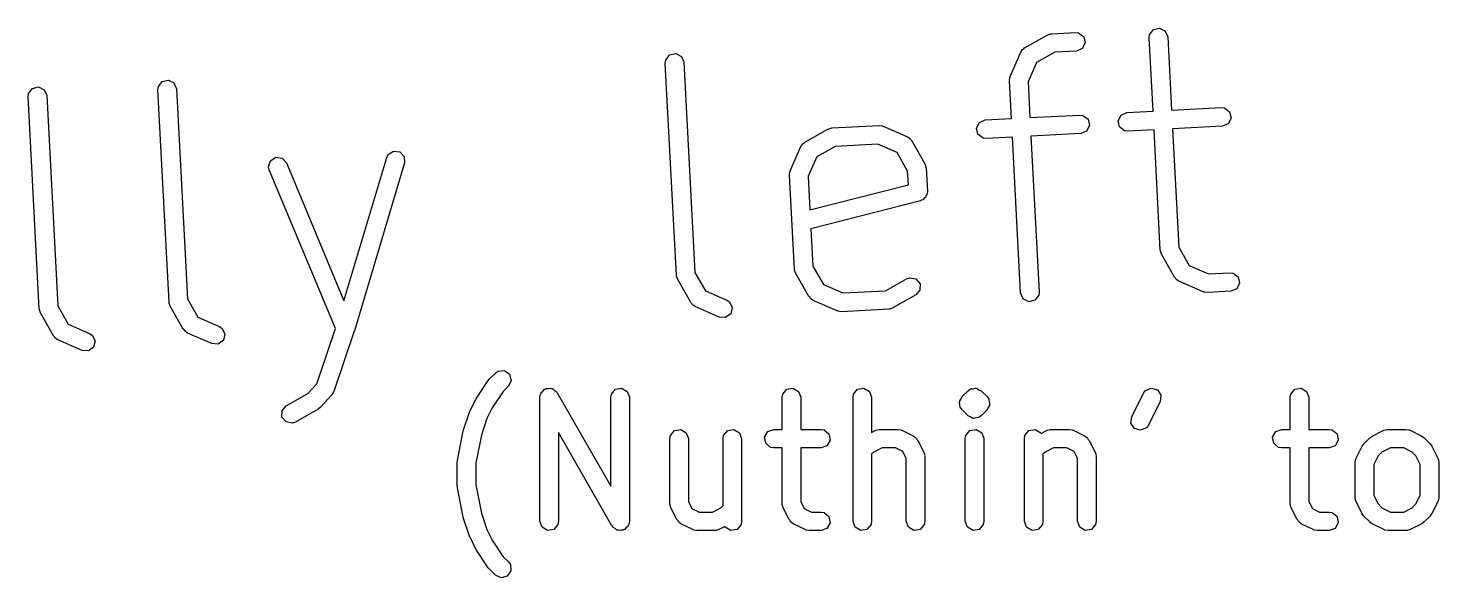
# Model space of a CAD drawing. Extents: x 59.1 to 150, y -119.5 to -80.2.
# Drawn here: x 116.44 to 127.81, y -92.6 to -88.17 of the extents above; entities that cross this region are included whole.
import ezdxf

# ---------------------------------------------------------------- set-up
doc = ezdxf.new("R2010")
doc.units = 0
doc.layers.add('BLACK', color=7, linetype='CONTINUOUS')

msp = doc.modelspace()

# ---------------------------------------------------------------- linework, layer by layer
at = {"layer": 'BLACK', "linetype": 'CONTINUOUS'}
for p, q in [((124.661, -88.2235), (124.685, -88.2148)), ((124.685, -88.2148), (124.69, -88.2156)), ((124.69, -88.2156), (124.694, -88.2138)), ((124.694, -88.2138), (124.884, -88.2039)), ((124.884, -88.2039), (124.91, -88.207)), ((124.91, -88.207), (124.951, -88.2379)), ((125.479, -88.2478), (125.482, -88.2219)), ((125.482, -88.2219), (125.513, -88.181)), ((125.513, -88.181), (125.563, -88.1694)), ((125.563, -88.1694), (125.608, -88.1927)), ((125.608, -88.1927), (125.629, -88.2399)), ((124.458, -88.3421), (124.468, -88.3371)), ((124.468, -88.3371), (124.475, -88.3286)), ((124.475, -88.3286), (124.661, -88.2235)), ((124.939, -88.3336), (124.892, -88.3537)), ((124.962, -88.2879), (124.939, -88.3336)), ((124.951, -88.2379), (124.962, -88.2879)), ((125.51, -88.8387), (125.479, -88.2478)), ((125.629, -88.2399), (125.66, -88.8308)), ((121.579, -88.4522), (121.583, -88.4263)), ((121.583, -88.4263), (121.613, -88.3853)), ((121.613, -88.3853), (121.663, -88.3738)), ((121.663, -88.3738), (121.709, -88.3971)), ((121.709, -88.3971), (121.729, -88.4443)), ((121.729, -88.4443), (121.818, -90.1386)), ((124.359, -88.559), (124.444, -88.3638)), ((124.444, -88.3638), (124.458, -88.3421)), ((124.571, -88.4467), (124.503, -88.6028)), ((124.719, -88.3627), (124.571, -88.4467)), ((124.892, -88.3537), (124.719, -88.3627)), ((121.669, -90.1641), (121.579, -88.4522)), ((124.356, -88.5671), (124.358, -88.5635)), ((124.358, -88.5635), (124.359, -88.559)), ((116.447, -88.6955), (116.478, -88.6545)), ((116.478, -88.6545), (116.528, -88.6429)), ((116.528, -88.6429), (116.573, -88.6662)), ((116.573, -88.6662), (116.593, -88.7135)), ((117.49, -88.6665), (117.493, -88.6406)), ((117.579, -90.3784), (117.49, -88.6665)), ((117.493, -88.6406), (117.524, -88.5997)), ((117.524, -88.5997), (117.574, -88.5881)), ((117.574, -88.5881), (117.619, -88.6114)), ((117.619, -88.6114), (117.64, -88.6586)), ((117.64, -88.6586), (117.728, -90.3529)), ((124.352, -88.5929), (124.356, -88.5671)), ((124.368, -88.8985), (124.352, -88.5929)), ((124.503, -88.6028), (124.518, -88.8906)), ((116.444, -88.7213), (116.447, -88.6955)), ((116.533, -90.4332), (116.444, -88.7213)), ((116.593, -88.7135), (116.682, -90.4077)), ((124.158, -88.9095), (124.368, -88.8985)), ((124.518, -88.8906), (124.919, -88.8696)), ((124.919, -88.8696), (124.945, -88.8728)), ((124.945, -88.8728), (124.986, -88.9037)), ((124.986, -88.9037), (124.997, -88.9537)), ((125.229, -88.9154), (125.252, -88.8697)), ((125.252, -88.8697), (125.299, -88.8497)), ((125.299, -88.8497), (125.51, -88.8387)), ((125.66, -88.8308), (126.06, -88.8098)), ((126.06, -88.8098), (126.086, -88.813)), ((126.086, -88.813), (126.127, -88.8439)), ((126.139, -88.8938), (126.115, -88.9396)), ((126.127, -88.8439), (126.139, -88.8938)), ((122.703, -89.089), (122.889, -88.984)), ((122.889, -88.984), (122.913, -88.9752)), ((122.913, -88.9752), (122.917, -88.976)), ((122.917, -88.976), (122.922, -88.9743)), ((122.922, -88.9743), (123.302, -88.9544)), ((123.302, -88.9544), (123.328, -88.9575)), ((123.328, -88.9575), (123.331, -88.9602)), ((123.331, -88.9602), (123.336, -88.9605)), ((123.336, -88.9605), (123.531, -89.0456)), ((124.087, -88.9752), (124.111, -88.9295)), ((124.099, -89.0252), (124.087, -88.9752)), ((124.111, -88.9295), (124.158, -88.9095)), ((124.974, -88.9994), (124.927, -89.0194)), ((124.997, -88.9537), (124.974, -88.9994)), ((125.24, -88.9654), (125.229, -88.9154)), ((125.281, -88.9963), (125.24, -88.9654)), ((125.307, -88.9995), (125.281, -88.9963)), ((125.518, -88.9884), (125.307, -88.9995)), ((125.568, -89.9597), (125.518, -88.9884)), ((126.068, -88.9596), (125.667, -88.9806)), ((125.667, -88.9806), (125.717, -89.9342)), ((126.115, -88.9396), (126.068, -88.9596)), ((122.586, -89.3195), (122.672, -89.1243)), ((122.672, -89.1243), (122.686, -89.1026)), ((122.686, -89.1026), (122.696, -89.0976)), ((122.696, -89.0976), (122.703, -89.089)), ((122.947, -89.1232), (122.799, -89.2072)), ((123.292, -89.1051), (122.947, -89.1232)), ((123.448, -89.1731), (123.292, -89.1051)), ((123.531, -89.0456), (123.553, -89.06)), ((123.553, -89.06), (123.558, -89.0701)), ((123.558, -89.0701), (123.566, -89.0774)), ((123.566, -89.0774), (123.671, -89.2626)), ((124.14, -89.0561), (124.099, -89.0252)), ((124.166, -89.0593), (124.14, -89.0561)), ((124.376, -89.0483), (124.166, -89.0593)), ((124.442, -90.3049), (124.376, -89.0483)), ((124.927, -89.0194), (124.526, -89.0404)), ((124.526, -89.0404), (124.592, -90.297)), ((118.381, -89.2869), (118.396, -89.238)), ((118.396, -89.238), (118.439, -89.2103)), ((118.439, -89.2103), (118.49, -89.2168)), ((118.49, -89.2168), (118.525, -89.2546)), ((118.989, -90.3674), (119.335, -89.2121)), ((119.335, -89.2121), (119.346, -89.1888)), ((119.346, -89.1888), (119.389, -89.1606)), ((119.389, -89.1606), (119.44, -89.1666)), ((119.44, -89.1666), (119.475, -89.2039)), ((119.475, -89.2039), (119.478, -89.2551)), ((122.799, -89.2072), (122.731, -89.3632)), ((123.532, -89.3212), (123.448, -89.1731)), ((118.386, -89.3123), (118.381, -89.2869)), ((118.921, -90.5927), (118.386, -89.3123)), ((118.525, -89.2546), (118.989, -90.3674)), ((119.478, -89.2551), (119.073, -90.6115)), ((122.58, -89.3534), (122.583, -89.3275)), ((122.62, -90.1142), (122.58, -89.3534)), ((122.583, -89.3275), (122.586, -89.324)), ((122.586, -89.324), (122.586, -89.3195)), ((123.538, -89.4324), (123.532, -89.3212)), ((123.671, -89.2626), (123.68, -89.2872)), ((123.68, -89.2872), (123.679, -89.2916)), ((123.679, -89.2916), (123.681, -89.2957)), ((123.681, -89.2957), (123.691, -89.4859)), ((122.731, -89.3632), (122.745, -89.6346)), ((122.745, -89.6346), (123.538, -89.4324)), ((123.635, -89.5625), (122.753, -89.7874)), ((123.645, -89.5555), (123.635, -89.5625)), ((123.657, -89.5527), (123.645, -89.5555)), ((123.666, -89.5415), (123.657, -89.5527)), ((123.677, -89.5336), (123.666, -89.5415)), ((123.68, -89.5217), (123.677, -89.5336)), ((123.688, -89.5118), (123.68, -89.5217)), ((123.691, -89.4859), (123.688, -89.5118)), ((122.753, -89.7874), (122.769, -90.0887)), ((125.57, -89.9639), (125.568, -89.9597)), ((125.569, -89.9683), (125.57, -89.9639)), ((125.578, -89.9928), (125.569, -89.9683)), ((125.683, -90.178), (125.578, -89.9928)), ((125.717, -89.9342), (125.801, -90.0823)), ((121.818, -90.1386), (121.902, -90.2866)), ((122.622, -90.1184), (122.62, -90.1142)), ((122.621, -90.1228), (122.622, -90.1184)), ((122.63, -90.1473), (122.621, -90.1228)), ((122.735, -90.3326), (122.63, -90.1473)), ((122.769, -90.0887), (122.853, -90.2368)), ((125.801, -90.0823), (125.957, -90.1504)), ((125.957, -90.1504), (126.13, -90.1413)), ((126.13, -90.1413), (126.156, -90.1445)), ((126.156, -90.1445), (126.197, -90.1754)), ((121.671, -90.1682), (121.669, -90.1641)), ((121.67, -90.1726), (121.671, -90.1682)), ((121.679, -90.1972), (121.67, -90.1726)), ((121.784, -90.3824), (121.679, -90.1972)), ((122.853, -90.2368), (123.009, -90.3049)), ((123.354, -90.2868), (123.524, -90.1904)), ((123.524, -90.1904), (123.549, -90.1817)), ((123.549, -90.1817), (123.599, -90.191)), ((123.599, -90.191), (123.632, -90.2306)), ((123.632, -90.2306), (123.631, -90.2819)), ((125.692, -90.1853), (125.683, -90.178)), ((125.697, -90.1954), (125.692, -90.1853)), ((125.718, -90.2098), (125.697, -90.1954)), ((125.914, -90.2949), (125.718, -90.2098)), ((126.208, -90.2253), (126.185, -90.2711)), ((126.197, -90.1754), (126.208, -90.2253)), ((117.581, -90.3825), (117.579, -90.3784)), ((117.58, -90.387), (117.581, -90.3825)), ((117.728, -90.3529), (117.812, -90.501)), ((121.792, -90.3897), (121.784, -90.3824)), ((121.902, -90.2866), (122.074, -90.3618)), ((122.074, -90.3618), (122.096, -90.3762)), ((122.096, -90.3762), (122.119, -90.4221)), ((122.743, -90.3398), (122.735, -90.3326)), ((122.748, -90.3499), (122.743, -90.3398)), ((122.77, -90.3643), (122.748, -90.3499)), ((122.965, -90.4494), (122.77, -90.3643)), ((123.009, -90.3049), (123.354, -90.2868)), ((123.598, -90.3209), (123.413, -90.426)), ((123.631, -90.2819), (123.598, -90.3209)), ((124.462, -90.3521), (124.442, -90.3049)), ((124.508, -90.3754), (124.462, -90.3521)), ((124.558, -90.3638), (124.508, -90.3754)), ((124.589, -90.3229), (124.558, -90.3638)), ((124.592, -90.297), (124.589, -90.3229)), ((125.918, -90.2952), (125.914, -90.2949)), ((125.922, -90.2979), (125.918, -90.2952)), ((125.948, -90.3011), (125.922, -90.2979)), ((126.138, -90.2911), (125.948, -90.3011)), ((126.185, -90.2711), (126.138, -90.2911)), ((116.535, -90.4374), (116.533, -90.4332)), ((116.534, -90.4418), (116.535, -90.4374)), ((116.543, -90.4663), (116.534, -90.4418)), ((116.648, -90.6516), (116.543, -90.4663)), ((116.682, -90.4077), (116.766, -90.5558)), ((117.589, -90.4115), (117.58, -90.387)), ((117.694, -90.5967), (117.589, -90.4115)), ((121.797, -90.3997), (121.792, -90.3897)), ((121.819, -90.4141), (121.797, -90.3997)), ((122.014, -90.4993), (121.819, -90.4141)), ((122.107, -90.472), (122.065, -90.5025)), ((122.119, -90.4221), (122.107, -90.472)), ((122.97, -90.4497), (122.965, -90.4494)), ((122.973, -90.4524), (122.97, -90.4497)), ((122.999, -90.4556), (122.973, -90.4524)), ((123.38, -90.4357), (122.999, -90.4556)), ((123.384, -90.4339), (123.38, -90.4357)), ((123.388, -90.4347), (123.384, -90.4339)), ((123.413, -90.426), (123.388, -90.4347)), ((116.766, -90.5558), (116.938, -90.6309)), ((117.703, -90.604), (117.694, -90.5967)), ((117.708, -90.6141), (117.703, -90.604)), ((117.812, -90.501), (117.985, -90.5761)), ((117.985, -90.5761), (118.006, -90.5905)), ((118.006, -90.5905), (118.029, -90.6365)), ((118.769, -91.0368), (118.921, -90.5927)), ((122.065, -90.5025), (122.014, -90.4993)), ((116.657, -90.6588), (116.648, -90.6516)), ((116.662, -90.6689), (116.657, -90.6588)), ((116.683, -90.6833), (116.662, -90.6689)), ((116.878, -90.7684), (116.683, -90.6833)), ((116.938, -90.6309), (116.96, -90.6453)), ((116.96, -90.6453), (116.983, -90.6913)), ((116.983, -90.6913), (116.971, -90.7412)), ((117.729, -90.6285), (117.708, -90.6141)), ((117.925, -90.7136), (117.729, -90.6285)), ((117.976, -90.7168), (117.925, -90.7136)), ((118.017, -90.6863), (117.976, -90.7168)), ((118.029, -90.6365), (118.017, -90.6863)), ((119.072, -90.6142), (118.906, -91.0997)), ((119.073, -90.6115), (119.072, -90.6133)), ((119.072, -90.6133), (119.072, -90.6142)), ((116.93, -90.7716), (116.878, -90.7684)), ((116.971, -90.7412), (116.93, -90.7716)), ((120.161, -90.9981), (120.209, -90.9505)), ((120.209, -90.9505), (120.23, -90.9355)), ((120.23, -90.9355), (120.282, -90.9311)), ((120.282, -90.9311), (120.324, -90.9605)), ((118.698, -91.1164), (118.769, -91.0368)), ((120.057, -91.1524), (120.152, -91.0095)), ((120.152, -91.0095), (120.16, -91.0013)), ((120.16, -91.0013), (120.161, -90.9981)), ((120.315, -91.0566), (120.273, -91.0989)), ((120.337, -91.0101), (120.315, -91.0566)), ((120.324, -90.9605), (120.337, -91.0101)), ((118.523, -91.2155), (118.698, -91.1164)), ((118.891, -91.1257), (118.801, -91.2258)), ((118.892, -91.1237), (118.891, -91.1257)), ((118.894, -91.1225), (118.892, -91.1237)), ((118.906, -91.0997), (118.894, -91.1225)), ((120.005, -91.2557), (120.052, -91.1605)), ((120.052, -91.1605), (120.056, -91.155)), ((120.056, -91.155), (120.057, -91.1524)), ((120.273, -91.0989), (120.184, -91.2317)), ((120.568, -91.1464), (120.573, -91.1207)), ((120.568, -92.1464), (120.568, -91.1464)), ((120.573, -91.1207), (120.577, -91.1154)), ((120.577, -91.1154), (120.578, -91.1086)), ((120.578, -91.1086), (120.593, -91.0962)), ((120.593, -91.0962), (120.606, -91.0814)), ((120.606, -91.0814), (120.612, -91.0802)), ((120.612, -91.0802), (120.618, -91.0758)), ((120.618, -91.0758), (120.637, -91.0759)), ((120.637, -91.0759), (120.656, -91.0725)), ((120.656, -91.0725), (120.662, -91.076)), ((120.662, -91.076), (120.669, -91.076)), ((120.669, -91.076), (120.684, -91.0885)), ((120.684, -91.0885), (120.7, -91.0982)), ((120.7, -91.0982), (120.703, -91.1047)), ((120.703, -91.1047), (120.708, -91.1092)), ((120.708, -91.1092), (121.139, -91.864)), ((121.139, -91.1464), (121.144, -91.1207)), ((121.139, -91.864), (121.139, -91.1464)), ((121.144, -91.1207), (121.177, -91.0814)), ((121.177, -91.0814), (121.227, -91.0725)), ((121.227, -91.0725), (121.272, -91.0982)), ((121.272, -91.0982), (121.289, -91.1464)), ((121.289, -91.1464), (121.289, -92.1464)), ((122.52, -91.1464), (122.525, -91.1207)), ((122.52, -91.4047), (122.52, -91.1464)), ((122.525, -91.1207), (122.558, -91.0814)), ((122.558, -91.0814), (122.608, -91.0725)), ((122.608, -91.0725), (122.653, -91.0982)), ((122.653, -91.0982), (122.67, -91.1464)), ((122.67, -91.1464), (122.67, -91.4047)), ((123.092, -91.1464), (123.096, -91.1207)), ((123.092, -92.1464), (123.092, -91.1464)), ((123.096, -91.1207), (123.129, -91.0814)), ((123.129, -91.0814), (123.18, -91.0725)), ((123.18, -91.0725), (123.224, -91.0982)), ((123.224, -91.0982), (123.242, -91.1464)), ((123.242, -91.1464), (123.242, -91.4298)), ((123.952, -91.1746), (123.963, -91.1586)), ((123.952, -91.1813), (123.952, -91.1746)), ((123.963, -91.1586), (123.971, -91.141)), ((123.971, -91.141), (124.019, -91.0933)), ((124.019, -91.0933), (124.027, -91.0877)), ((124.027, -91.0877), (124.029, -91.0849)), ((124.029, -91.0849), (124.032, -91.0841)), ((124.032, -91.084), (124.034, -91.0814)), ((124.032, -91.0841), (124.032, -91.084)), ((124.034, -91.0814), (124.036, -91.0811)), ((124.036, -91.0811), (124.04, -91.0784)), ((124.04, -91.0784), (124.059, -91.0767)), ((124.059, -91.0767), (124.078, -91.0717)), ((124.078, -91.0717), (124.081, -91.0731)), ((124.081, -91.0731), (124.085, -91.0725)), ((124.085, -91.0725), (124.088, -91.0742)), ((124.088, -91.0742), (124.091, -91.0739)), ((124.091, -91.0739), (124.107, -91.0851)), ((124.107, -91.0851), (124.125, -91.0933)), ((124.125, -91.0933), (124.172, -91.141)), ((124.172, -91.141), (124.178, -91.1491)), ((124.178, -91.1491), (124.181, -91.151)), ((124.181, -91.151), (124.182, -91.1542)), ((124.182, -91.1542), (124.187, -91.1623)), ((124.187, -91.1623), (124.189, -91.1817)), ((125.338, -91.3033), (125.433, -91.1128)), ((125.433, -91.1128), (125.449, -91.0919)), ((125.449, -91.0919), (125.496, -91.0715)), ((125.496, -91.0715), (125.545, -91.0861)), ((125.545, -91.0861), (125.573, -91.129)), ((125.573, -91.129), (125.567, -91.1799)), ((126.616, -91.1464), (126.62, -91.1207)), ((126.616, -91.4047), (126.616, -91.1464)), ((126.62, -91.1207), (126.653, -91.0814)), ((126.653, -91.0814), (126.704, -91.0725)), ((126.704, -91.0725), (126.748, -91.0982)), ((126.748, -91.0982), (126.766, -91.1464)), ((126.766, -91.1464), (126.766, -91.4047)), ((118.489, -91.3058), (118.49, -91.2545)), ((118.49, -91.2545), (118.523, -91.2155)), ((118.782, -91.2409), (118.597, -91.3459)), ((118.783, -91.2396), (118.782, -91.2409)), ((118.801, -91.2258), (118.783, -91.2396)), ((119.953, -91.4084), (120, -91.2655)), ((120, -91.2655), (120.004, -91.2586)), ((120.004, -91.2586), (120.005, -91.2557)), ((120.184, -91.2317), (120.141, -91.318)), ((123.949, -91.1875), (123.952, -91.1813)), ((123.954, -91.2063), (123.949, -91.1875)), ((123.956, -91.2257), (123.954, -91.2063)), ((123.962, -91.2338), (123.956, -91.2257)), ((123.963, -91.237), (123.962, -91.2338)), ((123.965, -91.2389), (123.963, -91.237)), ((123.971, -91.247), (123.965, -91.2389)), ((124.019, -91.2947), (123.971, -91.247)), ((124.172, -91.247), (124.125, -91.2947)), ((124.181, -91.2294), (124.172, -91.247)), ((124.192, -91.2134), (124.181, -91.2294)), ((124.189, -91.1817), (124.194, -91.2005)), ((124.194, -91.2005), (124.191, -91.2067)), ((124.191, -91.2067), (124.192, -91.2134)), ((125.567, -91.1799), (125.472, -91.3704)), ((118.522, -91.3454), (118.489, -91.3058)), ((118.573, -91.3547), (118.522, -91.3454)), ((118.597, -91.3459), (118.573, -91.3547)), ((120.141, -91.318), (120.097, -91.4514)), ((121.653, -91.4148), (121.704, -91.4059)), ((121.704, -91.4059), (121.748, -91.4315)), ((122.082, -91.4148), (122.132, -91.4059)), ((122.132, -91.4059), (122.177, -91.4315)), ((122.404, -91.4223), (122.453, -91.4047)), ((122.453, -91.4047), (122.52, -91.4047)), ((122.67, -91.4047), (122.834, -91.4047)), ((122.834, -91.4047), (122.859, -91.4092)), ((123.276, -91.4126), (123.301, -91.4052)), ((123.301, -91.4052), (123.305, -91.4062)), ((123.305, -91.4062), (123.31, -91.4047)), ((123.31, -91.4047), (123.453, -91.4047)), ((123.453, -91.4047), (123.478, -91.4092)), ((124.036, -91.3029), (124.019, -91.2947)), ((124.034, -91.4148), (124.085, -91.4059)), ((124.052, -91.3141), (124.036, -91.3029)), ((124.056, -91.3138), (124.052, -91.3141)), ((124.059, -91.3155), (124.056, -91.3138)), ((124.062, -91.3149), (124.059, -91.3155)), ((124.065, -91.3163), (124.062, -91.3149)), ((124.084, -91.3113), (124.065, -91.3163)), ((124.103, -91.3096), (124.084, -91.3113)), ((124.085, -91.4059), (124.129, -91.4315)), ((124.107, -91.3069), (124.103, -91.3096)), ((124.109, -91.3066), (124.107, -91.3069)), ((124.111, -91.304), (124.109, -91.3066)), ((124.115, -91.3031), (124.111, -91.3039)), ((124.111, -91.3039), (124.111, -91.304)), ((124.117, -91.3003), (124.115, -91.3031)), ((124.125, -91.2947), (124.117, -91.3003)), ((124.51, -91.4148), (124.561, -91.4059)), ((124.561, -91.4059), (124.605, -91.4315)), ((124.657, -91.4126), (124.682, -91.4052)), ((124.682, -91.4052), (124.686, -91.4062)), ((124.686, -91.4062), (124.691, -91.4047)), ((124.691, -91.4047), (124.834, -91.4047)), ((124.834, -91.4047), (124.859, -91.4092)), ((125.332, -91.3543), (125.338, -91.3033)), ((125.36, -91.3971), (125.332, -91.3543)), ((125.409, -91.4117), (125.36, -91.3971)), ((125.457, -91.3913), (125.409, -91.4117)), ((125.472, -91.3704), (125.457, -91.3913)), ((126.5, -91.4223), (126.548, -91.4047)), ((126.548, -91.4047), (126.616, -91.4047)), ((126.766, -91.4047), (126.929, -91.4047)), ((126.929, -91.4047), (126.954, -91.4092)), ((127.371, -91.4126), (127.396, -91.4052)), ((127.396, -91.4052), (127.401, -91.4062)), ((127.401, -91.4062), (127.405, -91.4047)), ((127.405, -91.4047), (127.548, -91.4047)), ((127.548, -91.4047), (127.573, -91.4092)), ((119.903, -91.6555), (119.95, -91.4174)), ((119.95, -91.4174), (119.953, -91.4111)), ((119.953, -91.4111), (119.953, -91.4084)), ((120.097, -91.4514), (120.051, -91.6776)), ((121.149, -92.1836), (120.718, -91.4288)), ((120.718, -91.4288), (120.718, -92.1464)), ((121.616, -91.4797), (121.62, -91.4541)), ((121.616, -92.0035), (121.616, -91.4797)), ((121.62, -91.4541), (121.653, -91.4148)), ((121.748, -91.4315), (121.766, -91.4797)), ((121.766, -91.4797), (121.766, -91.9858)), ((122.044, -91.4797), (122.049, -91.4541)), ((122.044, -92.0201), (122.044, -91.4797)), ((122.049, -91.4541), (122.082, -91.4148)), ((122.177, -91.4315), (122.194, -91.4797)), ((122.194, -91.4797), (122.194, -92.1464)), ((122.379, -91.4667), (122.404, -91.4223)), ((122.388, -91.5172), (122.379, -91.4667)), ((122.427, -91.5502), (122.388, -91.5172)), ((122.859, -91.4092), (122.898, -91.4422)), ((122.907, -91.4927), (122.882, -91.5372)), ((122.898, -91.4422), (122.907, -91.4927)), ((123.242, -91.4298), (123.276, -91.4126)), ((123.478, -91.4092), (123.482, -91.4121)), ((123.482, -91.4121), (123.486, -91.4126)), ((123.486, -91.4126), (123.581, -91.4603)), ((123.581, -91.4603), (123.602, -91.4758)), ((123.602, -91.4758), (123.607, -91.4861)), ((123.607, -91.4861), (123.615, -91.4938)), ((123.615, -91.4938), (123.663, -91.589)), ((123.997, -91.4797), (124.001, -91.4541)), ((123.997, -92.1464), (123.997, -91.4797)), ((124.001, -91.4541), (124.034, -91.4148)), ((124.129, -91.4315), (124.147, -91.4797)), ((124.147, -91.4797), (124.147, -92.1464)), ((124.473, -91.4797), (124.477, -91.4541)), ((124.473, -92.1464), (124.473, -91.4797)), ((124.477, -91.4541), (124.51, -91.4148)), ((124.605, -91.4315), (124.607, -91.4375)), ((124.607, -91.4375), (124.657, -91.4126)), ((124.859, -91.4092), (124.863, -91.4121)), ((124.863, -91.4121), (124.867, -91.4126)), ((124.867, -91.4126), (124.962, -91.4603)), ((124.962, -91.4603), (124.983, -91.4758)), ((124.983, -91.4758), (124.988, -91.4861)), ((124.988, -91.4861), (124.996, -91.4938)), ((124.996, -91.4938), (125.043, -91.589)), ((126.474, -91.4667), (126.5, -91.4223)), ((126.483, -91.5172), (126.474, -91.4667)), ((126.522, -91.5502), (126.483, -91.5172)), ((126.954, -91.4092), (126.994, -91.4422)), ((127.003, -91.4927), (126.977, -91.5372)), ((126.994, -91.4422), (127.003, -91.4927)), ((127.209, -91.5219), (127.257, -91.4743)), ((127.257, -91.4743), (127.275, -91.4614)), ((127.275, -91.4614), (127.276, -91.4603)), ((127.276, -91.4603), (127.371, -91.4126)), ((127.573, -91.4092), (127.577, -91.4121)), ((127.577, -91.4121), (127.581, -91.4126)), ((127.581, -91.4126), (127.677, -91.4603)), ((127.677, -91.4603), (127.695, -91.4736)), ((127.695, -91.4736), (127.696, -91.4743)), ((127.696, -91.4743), (127.744, -91.5219)), ((122.453, -91.5547), (122.427, -91.5502)), ((122.52, -91.5547), (122.453, -91.5547)), ((122.52, -92.0035), (122.52, -91.5547)), ((122.834, -91.5547), (122.67, -91.5547)), ((122.67, -91.5547), (122.67, -91.9858)), ((122.882, -91.5372), (122.834, -91.5547)), ((123.259, -91.589), (123.242, -91.606)), ((123.242, -91.606), (123.242, -92.1464)), ((123.327, -91.5547), (123.259, -91.589)), ((123.435, -91.5547), (123.327, -91.5547)), ((123.492, -91.5832), (123.435, -91.5547)), ((123.52, -91.6403), (123.492, -91.5832)), ((123.663, -91.589), (123.67, -91.614)), ((123.67, -91.614), (123.669, -91.6184)), ((123.669, -91.6184), (123.67, -91.6226)), ((123.67, -91.6226), (123.67, -92.1464)), ((124.64, -91.589), (124.623, -91.606)), ((124.623, -91.606), (124.623, -92.1464)), ((124.708, -91.5547), (124.64, -91.589)), ((124.816, -91.5547), (124.708, -91.5547)), ((124.873, -91.5832), (124.816, -91.5547)), ((124.901, -91.6403), (124.873, -91.5832)), ((125.043, -91.589), (125.051, -91.614)), ((125.051, -91.614), (125.05, -91.6184)), ((125.05, -91.6184), (125.051, -91.6226)), ((125.051, -91.6226), (125.051, -92.1464)), ((126.548, -91.5547), (126.522, -91.5502)), ((126.616, -91.5547), (126.548, -91.5547)), ((126.616, -92.0035), (126.616, -91.5547)), ((126.929, -91.5547), (126.766, -91.5547)), ((126.766, -91.5547), (126.766, -91.9858)), ((126.977, -91.5372), (126.929, -91.5547)), ((127.147, -91.6366), (127.195, -91.5414)), ((127.195, -91.5414), (127.208, -91.5234)), ((127.208, -91.5234), (127.209, -91.5219)), ((127.324, -91.6194), (127.289, -91.6879)), ((127.354, -91.589), (127.324, -91.6194)), ((127.423, -91.5547), (127.354, -91.589)), ((127.53, -91.5547), (127.423, -91.5547)), ((127.599, -91.589), (127.53, -91.5547)), ((127.629, -91.6194), (127.599, -91.589)), ((127.663, -91.6879), (127.629, -91.6194)), ((127.744, -91.5219), (127.757, -91.5403)), ((127.757, -91.5403), (127.758, -91.5414)), ((127.758, -91.5414), (127.805, -91.6366)), ((119.901, -91.6702), (119.903, -91.6589)), ((119.901, -91.8607), (119.901, -91.6702)), ((119.903, -91.6589), (119.903, -91.6555)), ((120.051, -91.6776), (120.051, -91.8532)), ((123.52, -92.1464), (123.52, -91.6403)), ((124.901, -92.1464), (124.901, -91.6403)), ((127.139, -91.6702), (127.144, -91.6445)), ((127.139, -91.9559), (127.139, -91.6702)), ((127.144, -91.6445), (127.147, -91.6411)), ((127.147, -91.6411), (127.147, -91.6366)), ((127.289, -91.6879), (127.289, -91.9382)), ((127.663, -91.9382), (127.663, -91.6879)), ((127.805, -91.6366), (127.813, -91.6616)), ((127.813, -91.6616), (127.812, -91.666)), ((127.812, -91.666), (127.813, -91.6702)), ((127.813, -91.6702), (127.813, -91.9559)), ((119.903, -91.864), (119.901, -91.8607)), ((120.051, -91.8532), (120.097, -92.0795)), ((119.903, -91.8754), (119.903, -91.864)), ((119.95, -92.1135), (119.903, -91.8754)), ((127.141, -91.9601), (127.139, -91.9559)), ((127.14, -91.9645), (127.141, -91.9601)), ((127.147, -91.9894), (127.14, -91.9645)), ((127.289, -91.9382), (127.324, -92.0067)), ((127.629, -92.0067), (127.663, -91.9382)), ((127.813, -91.9559), (127.809, -91.9816)), ((120.097, -92.0795), (120.141, -92.2128)), ((121.617, -92.0077), (121.616, -92.0035)), ((121.616, -92.0121), (121.617, -92.0077)), ((121.624, -92.0371), (121.616, -92.0121)), ((121.671, -92.1323), (121.624, -92.0371)), ((121.766, -91.9858), (121.794, -92.0429)), ((121.794, -92.0429), (121.851, -92.0714)), ((121.851, -92.0714), (121.959, -92.0714)), ((121.959, -92.0714), (122.027, -92.0371)), ((122.027, -92.0371), (122.044, -92.0201)), ((122.522, -92.0077), (122.52, -92.0035)), ((122.521, -92.0121), (122.522, -92.0077)), ((122.528, -92.0371), (122.521, -92.0121)), ((122.576, -92.1323), (122.528, -92.0371)), ((122.67, -91.9858), (122.699, -92.0429)), ((122.699, -92.0429), (122.756, -92.0714)), ((122.756, -92.0714), (122.834, -92.0714)), ((122.834, -92.0714), (122.859, -92.0759)), ((122.859, -92.0759), (122.898, -92.1089)), ((126.617, -92.0077), (126.616, -92.0035)), ((126.616, -92.0121), (126.617, -92.0077)), ((126.624, -92.0371), (126.616, -92.0121)), ((126.671, -92.1323), (126.624, -92.0371)), ((126.766, -91.9858), (126.794, -92.0429)), ((126.794, -92.0429), (126.851, -92.0714)), ((126.851, -92.0714), (126.929, -92.0714)), ((126.929, -92.0714), (126.954, -92.0759)), ((126.954, -92.0759), (126.994, -92.1089)), ((127.195, -92.0847), (127.147, -91.9894)), ((127.196, -92.0858), (127.195, -92.0847)), ((127.209, -92.1042), (127.196, -92.0858)), ((127.324, -92.0067), (127.354, -92.0371)), ((127.354, -92.0371), (127.423, -92.0714)), ((127.423, -92.0714), (127.53, -92.0714)), ((127.53, -92.0714), (127.599, -92.0371)), ((127.599, -92.0371), (127.629, -92.0067)), ((127.758, -92.0847), (127.744, -92.1027)), ((127.805, -91.9894), (127.758, -92.0847)), ((127.806, -91.985), (127.805, -91.9894)), ((127.809, -91.9816), (127.806, -91.985)), ((119.952, -92.1158), (119.95, -92.1135)), ((119.953, -92.1225), (119.952, -92.1158)), ((120, -92.2653), (119.953, -92.1225)), ((120.586, -92.1946), (120.568, -92.1464)), ((120.63, -92.2202), (120.586, -92.1946)), ((120.714, -92.172), (120.681, -92.2113)), ((120.718, -92.1464), (120.714, -92.172)), ((121.155, -92.1881), (121.149, -92.1836)), ((121.157, -92.1946), (121.155, -92.1881)), ((121.174, -92.2043), (121.157, -92.1946)), ((121.264, -92.1965), (121.252, -92.2113)), ((121.279, -92.1842), (121.264, -92.1965)), ((121.28, -92.1773), (121.279, -92.1842)), ((121.285, -92.172), (121.28, -92.1773)), ((121.289, -92.1464), (121.285, -92.172)), ((121.679, -92.14), (121.671, -92.1323)), ((121.684, -92.1503), (121.679, -92.14)), ((121.705, -92.1658), (121.684, -92.1503)), ((121.8, -92.2135), (121.705, -92.1658)), ((122.06, -92.1886), (122.01, -92.2135)), ((122.062, -92.1946), (122.06, -92.1886)), ((122.106, -92.2202), (122.062, -92.1946)), ((122.19, -92.172), (122.157, -92.2113)), ((122.194, -92.1464), (122.19, -92.172)), ((122.584, -92.14), (122.576, -92.1323)), ((122.589, -92.1503), (122.584, -92.14)), ((122.61, -92.1658), (122.589, -92.1503)), ((122.705, -92.2135), (122.61, -92.1658)), ((122.907, -92.1594), (122.882, -92.2038)), ((122.898, -92.1089), (122.907, -92.1594)), ((123.109, -92.1946), (123.092, -92.1464)), ((123.154, -92.2202), (123.109, -92.1946)), ((123.237, -92.172), (123.204, -92.2113)), ((123.242, -92.1464), (123.237, -92.172)), ((123.538, -92.1946), (123.52, -92.1464)), ((123.582, -92.2202), (123.538, -92.1946)), ((123.666, -92.172), (123.633, -92.2113)), ((123.67, -92.1464), (123.666, -92.172)), ((124.014, -92.1946), (123.997, -92.1464)), ((124.059, -92.2202), (124.014, -92.1946)), ((124.142, -92.172), (124.109, -92.2113)), ((124.147, -92.1464), (124.142, -92.172)), ((124.49, -92.1946), (124.473, -92.1464)), ((124.535, -92.2202), (124.49, -92.1946)), ((124.618, -92.172), (124.585, -92.2113)), ((124.623, -92.1464), (124.618, -92.172)), ((124.919, -92.1946), (124.901, -92.1464)), ((124.963, -92.2202), (124.919, -92.1946)), ((125.047, -92.172), (125.014, -92.2113)), ((125.051, -92.1464), (125.047, -92.172)), ((126.679, -92.14), (126.671, -92.1323)), ((126.684, -92.1503), (126.679, -92.14)), ((126.705, -92.1658), (126.684, -92.1503)), ((126.8, -92.2135), (126.705, -92.1658)), ((127.003, -92.1594), (126.977, -92.2038)), ((126.994, -92.1089), (127.003, -92.1594)), ((127.257, -92.1518), (127.209, -92.1042)), ((127.258, -92.1525), (127.257, -92.1518)), ((127.276, -92.1658), (127.258, -92.1525)), ((127.371, -92.2135), (127.276, -92.1658)), ((127.677, -92.1658), (127.581, -92.2135)), ((127.678, -92.1647), (127.677, -92.1658)), ((127.696, -92.1518), (127.678, -92.1647)), ((127.744, -92.1042), (127.696, -92.1518)), ((127.744, -92.1027), (127.744, -92.1042)), ((120.002, -92.2676), (120, -92.2653)), ((120.005, -92.2752), (120.002, -92.2676)), ((120.052, -92.3704), (120.005, -92.2752)), ((120.141, -92.2128), (120.184, -92.2991)), ((120.184, -92.2991), (120.273, -92.4319)), ((120.681, -92.2113), (120.63, -92.2202)), ((121.189, -92.2167), (121.174, -92.2043)), ((121.195, -92.2168), (121.189, -92.2167)), ((121.201, -92.2202), (121.195, -92.2168)), ((121.22, -92.2169), (121.201, -92.2202)), ((121.24, -92.217), (121.22, -92.2169)), ((121.245, -92.2125), (121.24, -92.217)), ((121.252, -92.2113), (121.245, -92.2125)), ((121.804, -92.214), (121.8, -92.2135)), ((121.808, -92.2169), (121.804, -92.214)), ((121.834, -92.2214), (121.808, -92.2169)), ((121.976, -92.2214), (121.834, -92.2214)), ((121.981, -92.2198), (121.976, -92.2214)), ((121.985, -92.2209), (121.981, -92.2198)), ((122.01, -92.2135), (121.985, -92.2209)), ((122.157, -92.2113), (122.106, -92.2202)), ((122.709, -92.214), (122.705, -92.2135)), ((122.713, -92.2169), (122.709, -92.214)), ((122.738, -92.2214), (122.713, -92.2169)), ((122.834, -92.2214), (122.738, -92.2214)), ((122.882, -92.2038), (122.834, -92.2214)), ((123.204, -92.2113), (123.154, -92.2202)), ((123.633, -92.2113), (123.582, -92.2202)), ((124.109, -92.2113), (124.059, -92.2202)), ((124.585, -92.2113), (124.535, -92.2202)), ((125.014, -92.2113), (124.963, -92.2202)), ((126.804, -92.214), (126.8, -92.2135)), ((126.808, -92.2169), (126.804, -92.214)), ((126.834, -92.2214), (126.808, -92.2169)), ((126.929, -92.2214), (126.834, -92.2214)), ((126.977, -92.2038), (126.929, -92.2214)), ((127.376, -92.214), (127.371, -92.2135)), ((127.379, -92.2169), (127.376, -92.214)), ((127.405, -92.2214), (127.379, -92.2169)), ((127.548, -92.2214), (127.405, -92.2214)), ((127.552, -92.2198), (127.548, -92.2214)), ((127.556, -92.2209), (127.552, -92.2198)), ((127.581, -92.2135), (127.556, -92.2209)), ((120.054, -92.3722), (120.052, -92.3704)), ((120.057, -92.3785), (120.054, -92.3722)), ((120.152, -92.5213), (120.057, -92.3785)), ((120.155, -92.5234), (120.152, -92.5213)), ((120.161, -92.5327), (120.155, -92.5234)), ((120.209, -92.5804), (120.161, -92.5327)), ((120.273, -92.4319), (120.315, -92.4743)), ((120.315, -92.4743), (120.33, -92.4956)), ((120.33, -92.4956), (120.335, -92.5467)), ((120.256, -92.602), (120.209, -92.5804)), ((120.305, -92.5888), (120.256, -92.602)), ((120.335, -92.5467), (120.305, -92.5888))]:
    msp.add_line(p, q, dxfattribs=at)

doc.saveas('drawing.dxf')
